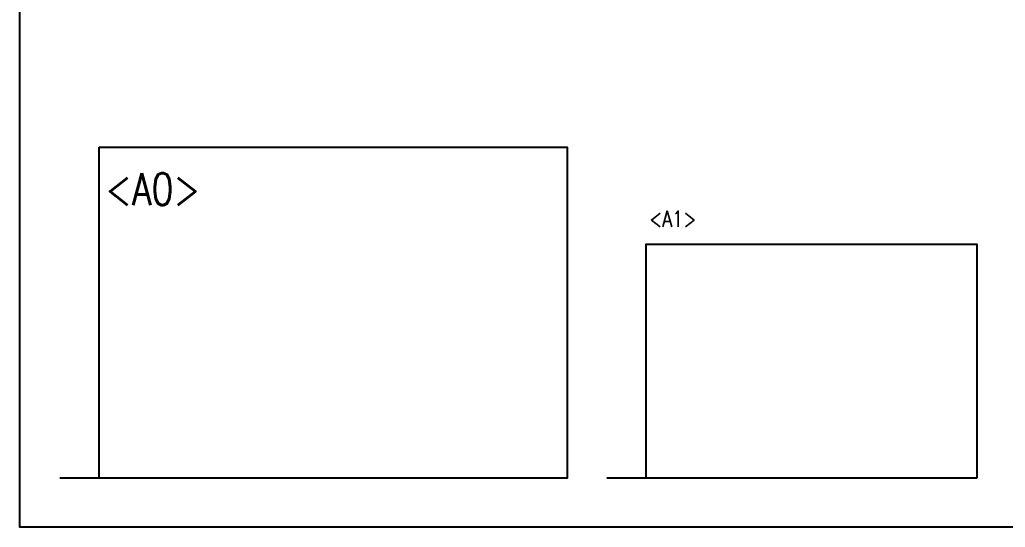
# Model space of a CAD drawing. Header units: millimetres. Extents: x -69 to 11173, y 1341 to 6119.
# Drawn here: x -69 to 2433, y 3545 to 4832 of the extents above; entities that cross this region are included whole.
import ezdxf

# ---------------------------------------------------------------- set-up
doc = ezdxf.new("R2010")
doc.units = ezdxf.units.MM
doc.styles.get("Standard").update_dxf_attribs({"font": 'romans.shx', "bigfont": 'whgtxt.shx'})

msp = doc.modelspace()

# ---------------------------------------------------------------- linework, layer by layer
at = {"color": 1}
for p, q in [((132.93018, 3668.86768), (32.93018, 3668.86768)), ((1520.93018, 3668.86768), (1420.93018, 3668.86768))]:
    msp.add_line(p, q, dxfattribs=at)
for points in [[(-69.17606, 5984.57455), (5119.85463, 5984.57455), (5119.85463, 3544.67551), (-69.17606, 3544.67551)], [(132.93018, 4508.86768), (1320.93018, 4508.86768), (1320.93018, 3668.86768), (132.93018, 3668.86768)], [(2360.93018, 3668.86768), (1520.93018, 3668.86768), (1520.93018, 4262.86768), (2360.93018, 4262.86768)]]:
    msp.add_lwpolyline(points, close=True)

# ---------------------------------------------------------------- texts
at = {"color": 7, "true_color": 0xffffff, "width": 0.8}
for s, height, p in [('<A0>', 81, (149.03648, 4361.78465)), ('<A1>', 40.5, (1528.98333, 4306.39593))]:
    msp.add_text(s, height=height, dxfattribs=at).set_placement(p)

doc.saveas('drawing.dxf')
